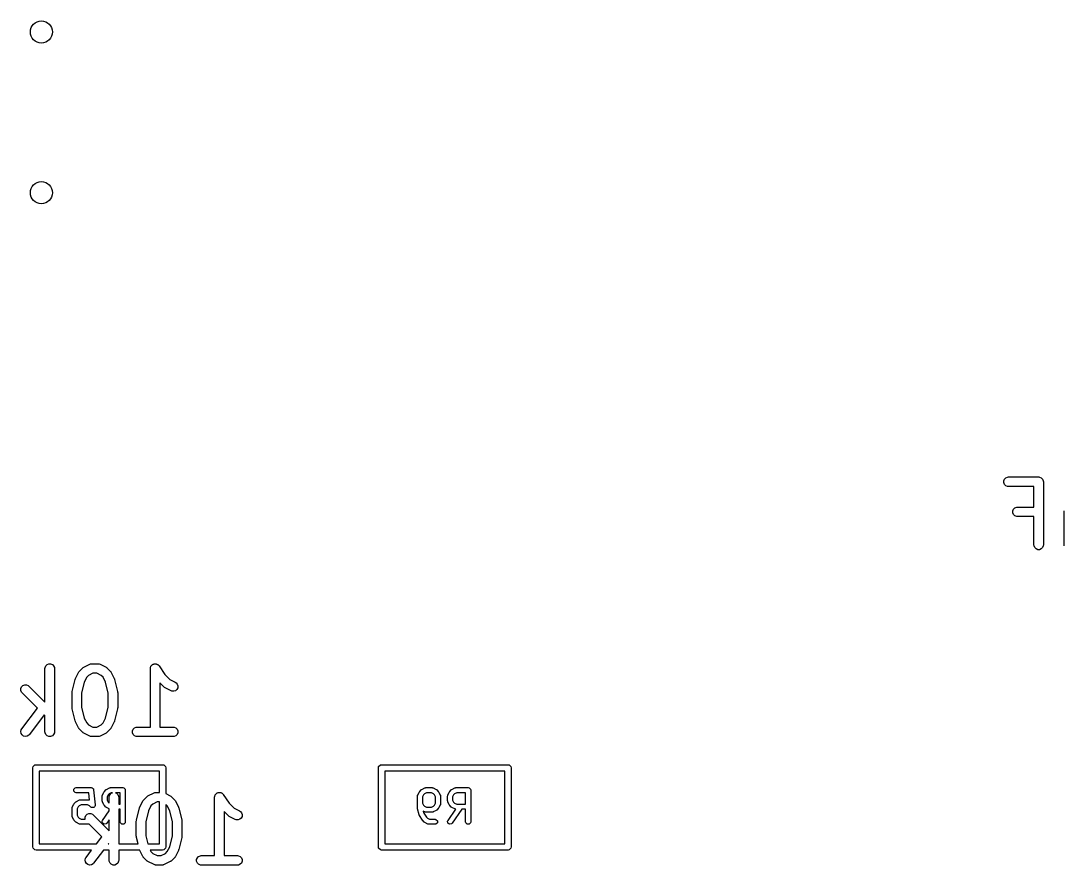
# Model space of a CAD drawing. Header units: inches. Extents: x -2.1 to 1.75, y 0.25 to 2.74.
# Drawn here: x -0.316 to 0.333, y 2.219 to 2.744 of the extents above; entities that cross this region are included whole.
import ezdxf

# ---------------------------------------------------------------- set-up
doc = ezdxf.new("R2010")
doc.units = ezdxf.units.IN
doc.header["$MEASUREMENT"] = 0
doc.layers.add('BLACK', color=250, linetype='CONTINUOUS')

msp = doc.modelspace()

# ---------------------------------------------------------------- linework, layer by layer
at = {"layer": 'BLACK', "linetype": 'CONTINUOUS'}
for p, q in [((0.2955, 2.45818), (0.29594, 2.45925)), ((0.2955, 2.45703), (0.2955, 2.45818)), ((0.29594, 2.45597), (0.2955, 2.45703)), ((0.29594, 2.45925), (0.29676, 2.46006)), ((0.29676, 2.45515), (0.29594, 2.45597)), ((0.29676, 2.46006), (0.29782, 2.4605)), ((0.29782, 2.45471), (0.29676, 2.45515)), ((0.29782, 2.4605), (0.2984, 2.46056)), ((0.2984, 2.45465), (0.29782, 2.45471)), ((0.2984, 2.46056), (0.31715, 2.46056)), ((0.31419, 2.45465), (0.2984, 2.45465)), ((0.31419, 2.44181), (0.31419, 2.45465)), ((0.31715, 2.46056), (0.31772, 2.4605)), ((0.31772, 2.4605), (0.31879, 2.46006)), ((0.31879, 2.46006), (0.3196, 2.45925)), ((0.3196, 2.45925), (0.32004, 2.45818)), ((0.32004, 2.45818), (0.3201, 2.45761)), ((0.3201, 2.45761), (0.3201, 2.41824)), ((0.30238, 2.44131), (0.30345, 2.44175)), ((0.30345, 2.44175), (0.30402, 2.44181)), ((0.30402, 2.44181), (0.31419, 2.44181)), ((0.30113, 2.43943), (0.30157, 2.4405)), ((0.30113, 2.43828), (0.30113, 2.43943)), ((0.30157, 2.43722), (0.30113, 2.43828)), ((0.30157, 2.4405), (0.30238, 2.44131)), ((0.30238, 2.4364), (0.30157, 2.43722)), ((0.30345, 2.43596), (0.30238, 2.4364)), ((0.30402, 2.43591), (0.30345, 2.43596)), ((0.31419, 2.43591), (0.30402, 2.43591)), ((0.31419, 2.41824), (0.31419, 2.43591)), ((0.33294, 2.43886), (0.333, 2.43943)), ((0.33294, 2.41824), (0.33294, 2.43886)), ((0.31425, 2.41766), (0.31419, 2.41824)), ((0.31469, 2.4166), (0.31425, 2.41766)), ((0.31551, 2.41578), (0.31469, 2.4166)), ((0.31657, 2.41534), (0.31551, 2.41578)), ((0.31879, 2.41578), (0.31772, 2.41534)), ((0.3196, 2.4166), (0.31879, 2.41578)), ((0.32004, 2.41766), (0.3196, 2.4166)), ((0.3201, 2.41824), (0.32004, 2.41766)), ((0.333, 2.41766), (0.33294, 2.41824)), ((0.31772, 2.41534), (0.31657, 2.41534)), ((-0.30007, 2.34388), (-0.29901, 2.34432)), ((-0.29901, 2.34432), (-0.29786, 2.34432)), ((-0.29786, 2.34432), (-0.29679, 2.34388)), ((-0.27351, 2.34407), (-0.27297, 2.34427)), ((-0.27297, 2.34427), (-0.27286, 2.34428)), ((-0.27286, 2.34428), (-0.27276, 2.34432)), ((-0.27276, 2.34432), (-0.27219, 2.34438)), ((-0.27219, 2.34438), (-0.26844, 2.34438)), ((-0.26844, 2.34438), (-0.26786, 2.34432)), ((-0.26786, 2.34432), (-0.26776, 2.34428)), ((-0.26776, 2.34428), (-0.26766, 2.34427)), ((-0.26766, 2.34427), (-0.26712, 2.34407)), ((-0.23366, 2.34421), (-0.23339, 2.34432)), ((-0.23339, 2.34432), (-0.2331, 2.34432)), ((-0.2331, 2.34432), (-0.23281, 2.34438)), ((-0.23281, 2.34438), (-0.23253, 2.34432)), ((-0.23253, 2.34432), (-0.23224, 2.34432)), ((-0.23224, 2.34432), (-0.23197, 2.34421)), ((-0.30139, 2.34142), (-0.30133, 2.342)), ((-0.30139, 2.32043), (-0.30139, 2.34142)), ((-0.30133, 2.342), (-0.30089, 2.34306)), ((-0.30089, 2.34306), (-0.30007, 2.34388)), ((-0.29679, 2.34388), (-0.29598, 2.34306)), ((-0.29598, 2.34306), (-0.29554, 2.342)), ((-0.29554, 2.342), (-0.29548, 2.34142)), ((-0.29548, 2.34142), (-0.29548, 2.30205)), ((-0.28233, 2.33525), (-0.28045, 2.339)), ((-0.28045, 2.339), (-0.2803, 2.33924)), ((-0.2803, 2.33924), (-0.28027, 2.33932)), ((-0.28027, 2.33932), (-0.2802, 2.3394)), ((-0.2802, 2.3394), (-0.28014, 2.33949)), ((-0.28014, 2.33949), (-0.28008, 2.33954)), ((-0.28008, 2.33954), (-0.2799, 2.33976)), ((-0.2799, 2.33976), (-0.27802, 2.34164)), ((-0.27802, 2.34164), (-0.2778, 2.34182)), ((-0.2778, 2.34182), (-0.27775, 2.34188)), ((-0.27775, 2.34188), (-0.27766, 2.34194)), ((-0.27766, 2.34194), (-0.27758, 2.342)), ((-0.27758, 2.342), (-0.27751, 2.34203)), ((-0.27751, 2.34203), (-0.27726, 2.34219)), ((-0.27726, 2.34219), (-0.27351, 2.34407)), ((-0.27149, 2.33847), (-0.27419, 2.33712)), ((-0.26913, 2.33847), (-0.27149, 2.33847)), ((-0.26644, 2.33712), (-0.26913, 2.33847)), ((-0.26712, 2.34407), (-0.26337, 2.34219)), ((-0.26337, 2.34219), (-0.26312, 2.34203)), ((-0.26312, 2.34203), (-0.26305, 2.342)), ((-0.26305, 2.342), (-0.26297, 2.34194)), ((-0.26297, 2.34194), (-0.26288, 2.34188)), ((-0.26288, 2.34188), (-0.26283, 2.34182)), ((-0.26283, 2.34182), (-0.2626, 2.34164)), ((-0.2626, 2.34164), (-0.26073, 2.33976)), ((-0.26073, 2.33976), (-0.26054, 2.33954)), ((-0.26054, 2.33954), (-0.26048, 2.33949)), ((-0.26048, 2.33949), (-0.26042, 2.3394)), ((-0.26042, 2.3394), (-0.26036, 2.33932)), ((-0.26036, 2.33932), (-0.26033, 2.33924)), ((-0.26033, 2.33924), (-0.26017, 2.339)), ((-0.26017, 2.339), (-0.2583, 2.33525)), ((-0.23577, 2.34143), (-0.23571, 2.342)), ((-0.23577, 2.34142), (-0.23577, 2.34143)), ((-0.23577, 2.34143), (-0.23577, 2.34143)), ((-0.23577, 2.34143), (-0.23577, 2.34143)), ((-0.23577, 2.30501), (-0.23577, 2.34142)), ((-0.23571, 2.342), (-0.2356, 2.34227)), ((-0.2356, 2.34227), (-0.23554, 2.34256)), ((-0.23554, 2.34256), (-0.23538, 2.3428)), ((-0.23538, 2.3428), (-0.23527, 2.34306)), ((-0.23527, 2.34306), (-0.23507, 2.34327)), ((-0.23507, 2.34327), (-0.2349, 2.34351)), ((-0.2349, 2.34351), (-0.23466, 2.34368)), ((-0.23466, 2.34368), (-0.23446, 2.34388)), ((-0.23446, 2.34388), (-0.23419, 2.34399)), ((-0.23419, 2.34399), (-0.23394, 2.34415)), ((-0.23394, 2.34415), (-0.23366, 2.34421)), ((-0.23197, 2.34421), (-0.23168, 2.34415)), ((-0.23168, 2.34415), (-0.23144, 2.34399)), ((-0.23144, 2.34399), (-0.23118, 2.34388)), ((-0.23118, 2.34388), (-0.23097, 2.34367)), ((-0.23097, 2.34367), (-0.23073, 2.34351)), ((-0.23073, 2.34351), (-0.23036, 2.34307)), ((-0.23036, 2.34307), (-0.23036, 2.34306)), ((-0.23036, 2.34306), (-0.23036, 2.34306)), ((-0.23036, 2.34306), (-0.23036, 2.34306)), ((-0.23036, 2.34306), (-0.22677, 2.33768)), ((-0.28443, 2.32714), (-0.28255, 2.33464)), ((-0.28255, 2.33464), (-0.28254, 2.33468)), ((-0.28254, 2.33468), (-0.28253, 2.33471)), ((-0.28253, 2.33471), (-0.28244, 2.33494)), ((-0.28244, 2.33494), (-0.28236, 2.33519)), ((-0.28236, 2.33519), (-0.28234, 2.3352)), ((-0.28234, 2.3352), (-0.28233, 2.33525)), ((-0.2769, 2.33289), (-0.27861, 2.32606)), ((-0.27538, 2.33593), (-0.2769, 2.33289)), ((-0.27419, 2.33712), (-0.27538, 2.33593)), ((-0.26524, 2.33593), (-0.26644, 2.33712)), ((-0.26372, 2.33289), (-0.26524, 2.33593)), ((-0.26202, 2.32606), (-0.26372, 2.33289)), ((-0.2583, 2.33525), (-0.25828, 2.3352)), ((-0.25828, 2.3352), (-0.25827, 2.33519)), ((-0.25827, 2.33519), (-0.25818, 2.33495)), ((-0.25818, 2.33495), (-0.25809, 2.33471)), ((-0.25809, 2.33471), (-0.25809, 2.33468)), ((-0.25809, 2.33468), (-0.25807, 2.33464)), ((-0.25807, 2.33464), (-0.2562, 2.32714)), ((-0.22741, 2.32996), (-0.22986, 2.33242)), ((-0.22986, 2.33242), (-0.22986, 2.30501)), ((-0.22677, 2.33768), (-0.22357, 2.33448)), ((-0.22357, 2.33448), (-0.22025, 2.33282)), ((-0.22025, 2.33282), (-0.21976, 2.33251)), ((-0.21976, 2.33251), (-0.219, 2.33164)), ((-0.219, 2.33164), (-0.21864, 2.33055)), ((-0.31633, 2.32888), (-0.31589, 2.32994)), ((-0.31633, 2.32773), (-0.31633, 2.32888)), ((-0.31589, 2.32666), (-0.31633, 2.32773)), ((-0.31589, 2.32994), (-0.31507, 2.33076)), ((-0.31552, 2.32621), (-0.31589, 2.32666)), ((-0.30608, 2.31678), (-0.31552, 2.32621)), ((-0.31507, 2.33076), (-0.31401, 2.3312)), ((-0.31401, 2.3312), (-0.31286, 2.3312)), ((-0.31286, 2.3312), (-0.31179, 2.33076)), ((-0.31179, 2.33076), (-0.31134, 2.33039)), ((-0.31134, 2.33039), (-0.30139, 2.32043)), ((-0.28451, 2.32657), (-0.28448, 2.32679)), ((-0.2845, 2.32653), (-0.28451, 2.32657)), ((-0.28451, 2.32643), (-0.2845, 2.32653)), ((-0.28451, 2.31705), (-0.28451, 2.32643)), ((-0.28448, 2.32679), (-0.28446, 2.327)), ((-0.28446, 2.327), (-0.28444, 2.32704)), ((-0.28444, 2.32704), (-0.28443, 2.32714)), ((-0.27861, 2.32606), (-0.27861, 2.31742)), ((-0.26202, 2.31742), (-0.26202, 2.32606)), ((-0.2562, 2.32714), (-0.25618, 2.32704)), ((-0.25618, 2.32704), (-0.25617, 2.327)), ((-0.25617, 2.327), (-0.25615, 2.32679)), ((-0.25615, 2.32679), (-0.25611, 2.32657)), ((-0.25611, 2.32657), (-0.25612, 2.32653)), ((-0.25612, 2.32653), (-0.25611, 2.32643)), ((-0.25611, 2.32643), (-0.25611, 2.31705)), ((-0.22718, 2.32978), (-0.22741, 2.32996)), ((-0.22713, 2.32972), (-0.22718, 2.32978)), ((-0.22704, 2.32966), (-0.22713, 2.32972)), ((-0.22696, 2.3296), (-0.22704, 2.32966)), ((-0.22689, 2.32957), (-0.22696, 2.3296)), ((-0.22664, 2.32941), (-0.22689, 2.32957)), ((-0.22289, 2.32753), (-0.22664, 2.32941)), ((-0.22235, 2.32733), (-0.22289, 2.32753)), ((-0.2212, 2.32725), (-0.22235, 2.32733)), ((-0.22011, 2.32761), (-0.2212, 2.32725)), ((-0.21924, 2.32837), (-0.22011, 2.32761)), ((-0.21872, 2.3294), (-0.21924, 2.32837)), ((-0.21864, 2.33055), (-0.21872, 2.3294)), ((-0.31579, 2.30383), (-0.30608, 2.31678)), ((-0.30186, 2.31256), (-0.31107, 2.30028)), ((-0.30139, 2.31208), (-0.30186, 2.31256)), ((-0.30139, 2.30205), (-0.30139, 2.31208)), ((-0.2845, 2.31695), (-0.28451, 2.31705)), ((-0.28451, 2.31691), (-0.2845, 2.31695)), ((-0.28448, 2.31669), (-0.28451, 2.31691)), ((-0.28446, 2.31648), (-0.28448, 2.31669)), ((-0.28444, 2.31644), (-0.28446, 2.31648)), ((-0.28443, 2.31634), (-0.28444, 2.31644)), ((-0.28255, 2.30884), (-0.28443, 2.31634)), ((-0.27861, 2.31742), (-0.2769, 2.31058)), ((-0.26372, 2.31058), (-0.26202, 2.31742)), ((-0.2562, 2.31634), (-0.25807, 2.30884)), ((-0.25618, 2.31644), (-0.2562, 2.31634)), ((-0.25617, 2.31648), (-0.25618, 2.31644)), ((-0.25615, 2.31669), (-0.25617, 2.31648)), ((-0.25611, 2.31691), (-0.25615, 2.31669)), ((-0.25611, 2.31705), (-0.25612, 2.31695)), ((-0.25612, 2.31695), (-0.25611, 2.31691)), ((-0.28254, 2.30879), (-0.28255, 2.30884)), ((-0.28253, 2.30877), (-0.28254, 2.30879)), ((-0.28244, 2.30853), (-0.28253, 2.30877)), ((-0.28236, 2.30829), (-0.28244, 2.30853)), ((-0.28234, 2.30828), (-0.28236, 2.30829)), ((-0.28233, 2.30823), (-0.28234, 2.30828)), ((-0.28045, 2.30448), (-0.28233, 2.30823)), ((-0.2769, 2.31058), (-0.27538, 2.30755)), ((-0.27538, 2.30755), (-0.27419, 2.30636)), ((-0.27419, 2.30636), (-0.27149, 2.30501)), ((-0.26913, 2.30501), (-0.26644, 2.30636)), ((-0.26644, 2.30636), (-0.26524, 2.30755)), ((-0.26524, 2.30755), (-0.26372, 2.31058)), ((-0.2583, 2.30823), (-0.26017, 2.30448)), ((-0.25828, 2.30828), (-0.2583, 2.30823)), ((-0.25827, 2.30829), (-0.25828, 2.30828)), ((-0.25818, 2.30853), (-0.25827, 2.30829)), ((-0.25809, 2.30877), (-0.25818, 2.30853)), ((-0.25807, 2.30884), (-0.25809, 2.30879)), ((-0.25809, 2.30879), (-0.25809, 2.30877)), ((-0.31638, 2.30222), (-0.31609, 2.30333)), ((-0.31622, 2.30107), (-0.31638, 2.30222)), ((-0.31563, 2.30008), (-0.31622, 2.30107)), ((-0.31609, 2.30333), (-0.31579, 2.30383)), ((-0.31471, 2.29939), (-0.31563, 2.30008)), ((-0.31359, 2.29911), (-0.31471, 2.29939)), ((-0.31245, 2.29927), (-0.31359, 2.29911)), ((-0.31146, 2.29986), (-0.31245, 2.29927)), ((-0.31107, 2.30028), (-0.31146, 2.29986)), ((-0.30133, 2.30148), (-0.30139, 2.30205)), ((-0.30089, 2.30041), (-0.30133, 2.30148)), ((-0.30007, 2.2996), (-0.30089, 2.30041)), ((-0.29901, 2.29916), (-0.30007, 2.2996)), ((-0.29786, 2.29916), (-0.29901, 2.29916)), ((-0.29679, 2.2996), (-0.29786, 2.29916)), ((-0.29598, 2.30041), (-0.29679, 2.2996)), ((-0.29554, 2.30148), (-0.29598, 2.30041)), ((-0.29548, 2.30205), (-0.29554, 2.30148)), ((-0.2803, 2.30424), (-0.28045, 2.30448)), ((-0.28027, 2.30416), (-0.2803, 2.30424)), ((-0.2802, 2.30408), (-0.28027, 2.30416)), ((-0.28014, 2.30399), (-0.2802, 2.30408)), ((-0.28008, 2.30394), (-0.28014, 2.30399)), ((-0.2799, 2.30372), (-0.28008, 2.30394)), ((-0.27802, 2.30184), (-0.2799, 2.30372)), ((-0.2778, 2.30166), (-0.27802, 2.30184)), ((-0.27775, 2.3016), (-0.2778, 2.30166)), ((-0.27766, 2.30154), (-0.27775, 2.3016)), ((-0.27758, 2.30147), (-0.27766, 2.30154)), ((-0.27751, 2.30144), (-0.27758, 2.30147)), ((-0.27726, 2.30129), (-0.27751, 2.30144)), ((-0.27351, 2.29941), (-0.27726, 2.30129)), ((-0.27297, 2.29921), (-0.27351, 2.29941)), ((-0.27286, 2.2992), (-0.27297, 2.29921)), ((-0.27276, 2.29916), (-0.27286, 2.2992)), ((-0.27219, 2.2991), (-0.27276, 2.29916)), ((-0.26844, 2.2991), (-0.27219, 2.2991)), ((-0.27149, 2.30501), (-0.26913, 2.30501)), ((-0.26786, 2.29916), (-0.26844, 2.2991)), ((-0.26776, 2.2992), (-0.26786, 2.29916)), ((-0.26766, 2.29921), (-0.26776, 2.2992)), ((-0.26712, 2.29941), (-0.26766, 2.29921)), ((-0.26337, 2.30129), (-0.26712, 2.29941)), ((-0.26312, 2.30144), (-0.26337, 2.30129)), ((-0.26305, 2.30147), (-0.26312, 2.30144)), ((-0.26297, 2.30154), (-0.26305, 2.30147)), ((-0.26288, 2.3016), (-0.26297, 2.30154)), ((-0.26283, 2.30166), (-0.26288, 2.3016)), ((-0.2626, 2.30184), (-0.26283, 2.30166)), ((-0.26073, 2.30372), (-0.2626, 2.30184)), ((-0.26054, 2.30394), (-0.26073, 2.30372)), ((-0.26048, 2.30399), (-0.26054, 2.30394)), ((-0.26042, 2.30408), (-0.26048, 2.30399)), ((-0.26036, 2.30416), (-0.26042, 2.30408)), ((-0.26033, 2.30424), (-0.26036, 2.30416)), ((-0.26017, 2.30448), (-0.26033, 2.30424)), ((-0.24696, 2.30263), (-0.24652, 2.30369)), ((-0.24696, 2.30148), (-0.24696, 2.30263)), ((-0.24652, 2.30041), (-0.24696, 2.30148)), ((-0.24652, 2.30369), (-0.24571, 2.30451)), ((-0.24571, 2.2996), (-0.24652, 2.30041)), ((-0.24571, 2.30451), (-0.24464, 2.30495)), ((-0.24464, 2.29916), (-0.24571, 2.2996)), ((-0.24464, 2.30495), (-0.24407, 2.30501)), ((-0.24407, 2.2991), (-0.24464, 2.29916)), ((-0.24407, 2.30501), (-0.23577, 2.30501)), ((-0.22157, 2.2991), (-0.24407, 2.2991)), ((-0.22986, 2.30501), (-0.22157, 2.30501)), ((-0.22157, 2.30501), (-0.22099, 2.30495)), ((-0.22099, 2.29916), (-0.22157, 2.2991)), ((-0.22099, 2.30495), (-0.21993, 2.30451)), ((-0.21993, 2.2996), (-0.22099, 2.29916)), ((-0.21993, 2.30451), (-0.21911, 2.30369)), ((-0.21911, 2.30041), (-0.21993, 2.2996)), ((-0.21911, 2.30369), (-0.21867, 2.30263)), ((-0.21867, 2.30148), (-0.21911, 2.30041)), ((-0.21867, 2.30263), (-0.21867, 2.30148)), ((-0.30884, 2.27961), (-0.30869, 2.28036)), ((-0.30884, 2.23039), (-0.30884, 2.27961)), ((-0.30869, 2.28036), (-0.30762, 2.28142)), ((-0.30762, 2.28142), (-0.30687, 2.28157)), ((-0.30687, 2.28157), (-0.22813, 2.28157)), ((-0.22813, 2.28157), (-0.22738, 2.28142)), ((-0.22738, 2.28142), (-0.22631, 2.28036)), ((-0.22631, 2.28036), (-0.22616, 2.27961)), ((-0.22616, 2.27961), (-0.22616, 2.26359)), ((-0.09384, 2.27961), (-0.09369, 2.28036)), ((-0.09384, 2.23039), (-0.09384, 2.27961)), ((-0.09369, 2.28036), (-0.09262, 2.28142)), ((-0.09262, 2.28142), (-0.09187, 2.28157)), ((-0.09187, 2.28157), (-0.01313, 2.28157)), ((-0.01313, 2.28157), (-0.01238, 2.28142)), ((-0.01238, 2.28142), (-0.01131, 2.28036)), ((-0.01131, 2.28036), (-0.01116, 2.27961)), ((-0.01116, 2.27961), (-0.01116, 2.23039)), ((-0.3049, 2.27764), (-0.3049, 2.23236)), ((-0.2301, 2.27764), (-0.3049, 2.27764)), ((-0.2301, 2.26438), (-0.2301, 2.27764)), ((-0.0899, 2.27764), (-0.0899, 2.23236)), ((-0.0151, 2.27764), (-0.0899, 2.27764)), ((-0.0151, 2.23236), (-0.0151, 2.27764)), ((-0.28348, 2.26634), (-0.28263, 2.2672)), ((-0.28348, 2.26514), (-0.28348, 2.26634)), ((-0.28263, 2.2672), (-0.28203, 2.26732)), ((-0.28203, 2.26732), (-0.27266, 2.26732)), ((-0.27266, 2.26732), (-0.27228, 2.26724)), ((-0.27228, 2.26724), (-0.2722, 2.26725)), ((-0.2722, 2.26725), (-0.27216, 2.26722)), ((-0.27216, 2.26722), (-0.27205, 2.2672)), ((-0.27205, 2.2672), (-0.27168, 2.26682)), ((-0.27168, 2.26682), (-0.27127, 2.26649)), ((-0.27127, 2.26649), (-0.27124, 2.26638)), ((-0.27124, 2.26638), (-0.2712, 2.26634)), ((-0.2712, 2.26634), (-0.2712, 2.26627)), ((-0.26305, 2.26621), (-0.26117, 2.26715)), ((-0.26117, 2.26715), (-0.2611, 2.26717)), ((-0.2611, 2.26717), (-0.26107, 2.2672)), ((-0.26107, 2.2672), (-0.26082, 2.26725)), ((-0.26082, 2.26725), (-0.26058, 2.26731)), ((-0.26058, 2.26731), (-0.26055, 2.2673)), ((-0.26055, 2.2673), (-0.26047, 2.26732)), ((-0.26047, 2.26732), (-0.25297, 2.26732)), ((-0.25297, 2.26732), (-0.25237, 2.2672)), ((-0.25237, 2.2672), (-0.25152, 2.26634)), ((-0.25152, 2.26634), (-0.2514, 2.26574)), ((-0.0668, 2.26621), (-0.06492, 2.26715)), ((-0.06492, 2.26715), (-0.06485, 2.26717)), ((-0.06485, 2.26717), (-0.06482, 2.2672)), ((-0.06482, 2.2672), (-0.06457, 2.26725)), ((-0.06457, 2.26725), (-0.06433, 2.26731)), ((-0.06433, 2.26731), (-0.06429, 2.2673)), ((-0.06429, 2.2673), (-0.06422, 2.26732)), ((-0.06422, 2.26732), (-0.06047, 2.26732)), ((-0.06047, 2.26732), (-0.06039, 2.2673)), ((-0.06039, 2.2673), (-0.06036, 2.26731)), ((-0.06036, 2.26731), (-0.06011, 2.26725)), ((-0.06011, 2.26725), (-0.05987, 2.2672)), ((-0.05987, 2.2672), (-0.05984, 2.26717)), ((-0.05984, 2.26717), (-0.05976, 2.26715)), ((-0.05976, 2.26715), (-0.05789, 2.26621)), ((-0.04805, 2.26621), (-0.04617, 2.26715)), ((-0.04617, 2.26715), (-0.0461, 2.26717)), ((-0.0461, 2.26717), (-0.04607, 2.2672)), ((-0.04607, 2.2672), (-0.04582, 2.26725)), ((-0.04582, 2.26725), (-0.04558, 2.26731)), ((-0.04558, 2.26731), (-0.04555, 2.2673)), ((-0.04555, 2.2673), (-0.04547, 2.26732)), ((-0.04547, 2.26732), (-0.03797, 2.26732)), ((-0.03797, 2.26732), (-0.03737, 2.2672)), ((-0.03737, 2.2672), (-0.03652, 2.26634)), ((-0.03652, 2.26634), (-0.0364, 2.26574)), ((-0.28263, 2.26429), (-0.28348, 2.26514)), ((-0.28203, 2.26417), (-0.28263, 2.26429)), ((-0.27408, 2.26417), (-0.28203, 2.26417)), ((-0.27957, 2.25975), (-0.27933, 2.25981)), ((-0.27933, 2.25981), (-0.27929, 2.2598)), ((-0.27929, 2.2598), (-0.27922, 2.25982)), ((-0.27922, 2.25982), (-0.27453, 2.25982)), ((-0.27453, 2.25982), (-0.27445, 2.2598)), ((-0.27445, 2.2598), (-0.27442, 2.25981)), ((-0.27442, 2.25981), (-0.27418, 2.25975)), ((-0.27362, 2.25955), (-0.27408, 2.26417)), ((-0.2712, 2.26627), (-0.27109, 2.2659)), ((-0.27109, 2.2659), (-0.27015, 2.25653)), ((-0.26579, 2.2621), (-0.26572, 2.26235)), ((-0.26578, 2.26207), (-0.26579, 2.2621)), ((-0.26579, 2.26199), (-0.26578, 2.26207)), ((-0.26579, 2.25918), (-0.26579, 2.26199)), ((-0.26572, 2.26235), (-0.26567, 2.2626)), ((-0.26567, 2.2626), (-0.26565, 2.26262)), ((-0.26565, 2.26262), (-0.26563, 2.2627)), ((-0.26563, 2.2627), (-0.26469, 2.26457)), ((-0.26469, 2.26457), (-0.26454, 2.26477)), ((-0.26454, 2.26477), (-0.2644, 2.26498)), ((-0.2644, 2.26498), (-0.26346, 2.26592)), ((-0.26346, 2.26592), (-0.26325, 2.26606)), ((-0.26325, 2.26606), (-0.26305, 2.26621)), ((-0.26199, 2.26293), (-0.26264, 2.26162)), ((-0.26264, 2.26162), (-0.26264, 2.25955)), ((-0.26141, 2.26351), (-0.26199, 2.26293)), ((-0.2601, 2.26417), (-0.26141, 2.26351)), ((-0.26139, 2.26142), (-0.26133, 2.262)), ((-0.26139, 2.25765), (-0.26139, 2.26142)), ((-0.26133, 2.262), (-0.26089, 2.26306)), ((-0.26089, 2.26306), (-0.26007, 2.26388)), ((-0.25938, 2.26417), (-0.2601, 2.26417)), ((-0.26007, 2.26388), (-0.25938, 2.26417)), ((-0.25455, 2.26417), (-0.25749, 2.26417)), ((-0.25749, 2.26417), (-0.25679, 2.26388)), ((-0.25679, 2.26388), (-0.25598, 2.26306)), ((-0.25598, 2.26306), (-0.25554, 2.262)), ((-0.25554, 2.262), (-0.25548, 2.26142)), ((-0.25548, 2.26142), (-0.25548, 2.25701)), ((-0.25455, 2.25701), (-0.25455, 2.26417)), ((-0.2514, 2.26574), (-0.2514, 2.24606)), ((-0.2399, 2.25976), (-0.23802, 2.26164)), ((-0.23802, 2.26164), (-0.2378, 2.26182)), ((-0.2378, 2.26182), (-0.23775, 2.26188)), ((-0.23775, 2.26188), (-0.23766, 2.26194)), ((-0.23766, 2.26194), (-0.23758, 2.262)), ((-0.23758, 2.262), (-0.2375, 2.26203)), ((-0.2375, 2.26203), (-0.23726, 2.26219)), ((-0.23726, 2.26219), (-0.23351, 2.26407)), ((-0.23351, 2.26407), (-0.23297, 2.26427)), ((-0.23297, 2.26427), (-0.23286, 2.26428)), ((-0.23286, 2.26428), (-0.23276, 2.26432)), ((-0.23276, 2.26432), (-0.23219, 2.26438)), ((-0.23219, 2.26438), (-0.2301, 2.26438)), ((-0.22616, 2.26359), (-0.22337, 2.26219)), ((-0.22337, 2.26219), (-0.22312, 2.26203)), ((-0.22312, 2.26203), (-0.22305, 2.262)), ((-0.22305, 2.262), (-0.22297, 2.26194)), ((-0.22297, 2.26194), (-0.22288, 2.26188)), ((-0.22288, 2.26188), (-0.22283, 2.26182)), ((-0.22283, 2.26182), (-0.2226, 2.26164)), ((-0.2226, 2.26164), (-0.22073, 2.25976)), ((-0.19577, 2.26143), (-0.19571, 2.262)), ((-0.19577, 2.26142), (-0.19577, 2.26143)), ((-0.19577, 2.26143), (-0.19577, 2.26143)), ((-0.19577, 2.26143), (-0.19577, 2.26143)), ((-0.19577, 2.22501), (-0.19577, 2.26142)), ((-0.19571, 2.262), (-0.1956, 2.26227)), ((-0.1956, 2.26227), (-0.19554, 2.26256)), ((-0.19554, 2.26256), (-0.19538, 2.2628)), ((-0.19538, 2.2628), (-0.19527, 2.26306)), ((-0.19527, 2.26306), (-0.19507, 2.26327)), ((-0.19507, 2.26327), (-0.1949, 2.26351)), ((-0.1949, 2.26351), (-0.19466, 2.26368)), ((-0.19466, 2.26368), (-0.19446, 2.26388)), ((-0.19446, 2.26388), (-0.19419, 2.26399)), ((-0.19419, 2.26399), (-0.19394, 2.26415)), ((-0.19394, 2.26415), (-0.19366, 2.26421)), ((-0.19366, 2.26421), (-0.19339, 2.26432)), ((-0.19339, 2.26432), (-0.1931, 2.26432)), ((-0.1931, 2.26432), (-0.19281, 2.26438)), ((-0.19281, 2.26438), (-0.19253, 2.26432)), ((-0.19253, 2.26432), (-0.19224, 2.26432)), ((-0.19224, 2.26432), (-0.19197, 2.26421)), ((-0.19197, 2.26421), (-0.19168, 2.26415)), ((-0.19168, 2.26415), (-0.19144, 2.26399)), ((-0.19144, 2.26399), (-0.19118, 2.26388)), ((-0.19118, 2.26388), (-0.19097, 2.26367)), ((-0.19097, 2.26367), (-0.19073, 2.26351)), ((-0.19073, 2.26351), (-0.19036, 2.26307)), ((-0.19036, 2.26307), (-0.19036, 2.26306)), ((-0.19036, 2.26306), (-0.19036, 2.26306)), ((-0.19036, 2.26306), (-0.19036, 2.26306)), ((-0.19036, 2.26306), (-0.18677, 2.25768)), ((-0.06954, 2.2621), (-0.06947, 2.26235)), ((-0.06953, 2.26207), (-0.06954, 2.2621)), ((-0.06954, 2.26199), (-0.06953, 2.26207)), ((-0.06954, 2.25449), (-0.06954, 2.26199)), ((-0.06947, 2.26235), (-0.06942, 2.2626)), ((-0.06942, 2.2626), (-0.0694, 2.26262)), ((-0.0694, 2.26262), (-0.06938, 2.2627)), ((-0.06938, 2.2627), (-0.06844, 2.26457)), ((-0.06844, 2.26457), (-0.06828, 2.26477)), ((-0.06828, 2.26477), (-0.06814, 2.26498)), ((-0.06814, 2.26498), (-0.06721, 2.26592)), ((-0.06721, 2.26592), (-0.067, 2.26606)), ((-0.067, 2.26606), (-0.0668, 2.26621)), ((-0.06574, 2.26293), (-0.06639, 2.26162)), ((-0.06639, 2.26162), (-0.06639, 2.25768)), ((-0.06516, 2.26351), (-0.06574, 2.26293)), ((-0.06385, 2.26417), (-0.06516, 2.26351)), ((-0.06084, 2.26417), (-0.06385, 2.26417)), ((-0.05953, 2.26351), (-0.06084, 2.26417)), ((-0.05895, 2.26293), (-0.05953, 2.26351)), ((-0.05829, 2.26162), (-0.05895, 2.26293)), ((-0.05829, 2.25768), (-0.05829, 2.26162)), ((-0.05789, 2.26621), (-0.05769, 2.26606)), ((-0.05769, 2.26606), (-0.05748, 2.26592)), ((-0.05748, 2.26592), (-0.05654, 2.26498)), ((-0.05654, 2.26498), (-0.0564, 2.26477)), ((-0.0564, 2.26477), (-0.05625, 2.26457)), ((-0.05625, 2.26457), (-0.05531, 2.2627)), ((-0.05531, 2.2627), (-0.05529, 2.26262)), ((-0.05529, 2.26262), (-0.05526, 2.2626)), ((-0.05526, 2.2626), (-0.05521, 2.26235)), ((-0.05521, 2.26235), (-0.05515, 2.2621)), ((-0.05515, 2.2621), (-0.05516, 2.26207)), ((-0.05516, 2.26207), (-0.05514, 2.26199)), ((-0.05514, 2.26199), (-0.05514, 2.25731)), ((-0.05079, 2.2621), (-0.05072, 2.26235)), ((-0.05078, 2.26207), (-0.05079, 2.2621)), ((-0.05079, 2.26199), (-0.05078, 2.26207)), ((-0.05079, 2.25918), (-0.05079, 2.26199)), ((-0.05072, 2.26235), (-0.05067, 2.2626)), ((-0.05067, 2.2626), (-0.05065, 2.26262)), ((-0.05065, 2.26262), (-0.05063, 2.2627)), ((-0.05063, 2.2627), (-0.04969, 2.26457)), ((-0.04969, 2.26457), (-0.04954, 2.26477)), ((-0.04954, 2.26477), (-0.0494, 2.26498)), ((-0.0494, 2.26498), (-0.04846, 2.26592)), ((-0.04846, 2.26592), (-0.04825, 2.26606)), ((-0.04825, 2.26606), (-0.04805, 2.26621)), ((-0.04699, 2.26293), (-0.04764, 2.26162)), ((-0.04764, 2.26162), (-0.04764, 2.25955)), ((-0.04641, 2.26351), (-0.04699, 2.26293)), ((-0.0451, 2.26417), (-0.04641, 2.26351)), ((-0.03955, 2.26417), (-0.0451, 2.26417)), ((-0.03955, 2.25701), (-0.03955, 2.26417)), ((-0.0364, 2.26574), (-0.0364, 2.24606)), ((-0.28454, 2.25461), (-0.28447, 2.25485)), ((-0.28453, 2.25457), (-0.28454, 2.25461)), ((-0.28454, 2.25449), (-0.28453, 2.25457)), ((-0.28454, 2.24981), (-0.28454, 2.25449)), ((-0.28447, 2.25485), (-0.28442, 2.2551)), ((-0.28442, 2.2551), (-0.2844, 2.25512)), ((-0.2844, 2.25512), (-0.28438, 2.2552)), ((-0.28438, 2.2552), (-0.28344, 2.25707)), ((-0.28344, 2.25707), (-0.28328, 2.25727)), ((-0.28328, 2.25727), (-0.28314, 2.25748)), ((-0.28314, 2.25748), (-0.28221, 2.25842)), ((-0.28221, 2.25842), (-0.282, 2.25856)), ((-0.282, 2.25856), (-0.2818, 2.25871)), ((-0.2818, 2.25871), (-0.27992, 2.25965)), ((-0.28074, 2.25544), (-0.28139, 2.25412)), ((-0.28139, 2.25412), (-0.28139, 2.25018)), ((-0.28016, 2.25601), (-0.28074, 2.25544)), ((-0.27885, 2.25667), (-0.28016, 2.25601)), ((-0.27992, 2.25965), (-0.27985, 2.25967)), ((-0.27985, 2.25967), (-0.27982, 2.2597)), ((-0.27982, 2.2597), (-0.27957, 2.25975)), ((-0.2749, 2.25667), (-0.27885, 2.25667)), ((-0.27359, 2.25601), (-0.2749, 2.25667)), ((-0.27418, 2.25975), (-0.27393, 2.2597)), ((-0.27393, 2.2597), (-0.2739, 2.25967)), ((-0.2739, 2.25967), (-0.27383, 2.25965)), ((-0.27383, 2.25965), (-0.27362, 2.25955)), ((-0.27283, 2.25525), (-0.27359, 2.25601)), ((-0.27232, 2.25491), (-0.27283, 2.25525)), ((-0.27224, 2.25491), (-0.27232, 2.25491)), ((-0.27217, 2.25486), (-0.27224, 2.25491)), ((-0.27165, 2.25491), (-0.27217, 2.25486)), ((-0.27112, 2.25491), (-0.27165, 2.25491)), ((-0.27106, 2.25497), (-0.27112, 2.25491)), ((-0.27097, 2.25498), (-0.27106, 2.25497)), ((-0.27064, 2.25539), (-0.27097, 2.25498)), ((-0.27026, 2.25577), (-0.27064, 2.25539)), ((-0.27021, 2.25591), (-0.27026, 2.25585)), ((-0.27026, 2.25585), (-0.27026, 2.25577)), ((-0.27015, 2.25653), (-0.27021, 2.25591)), ((-0.26578, 2.2591), (-0.26579, 2.25918)), ((-0.26579, 2.25907), (-0.26578, 2.2591)), ((-0.26572, 2.25883), (-0.26579, 2.25907)), ((-0.26567, 2.25858), (-0.26572, 2.25883)), ((-0.26565, 2.25855), (-0.26567, 2.25858)), ((-0.26563, 2.25848), (-0.26565, 2.25855)), ((-0.26469, 2.2566), (-0.26563, 2.25848)), ((-0.26454, 2.2564), (-0.26469, 2.2566)), ((-0.2644, 2.25619), (-0.26454, 2.2564)), ((-0.26346, 2.25525), (-0.2644, 2.25619)), ((-0.26325, 2.25511), (-0.26346, 2.25525)), ((-0.26305, 2.25496), (-0.26325, 2.25511)), ((-0.26139, 2.25413), (-0.26305, 2.25496)), ((-0.26264, 2.25955), (-0.26199, 2.25824)), ((-0.26199, 2.25824), (-0.26141, 2.25766)), ((-0.26141, 2.25766), (-0.26139, 2.25765)), ((-0.26139, 2.25285), (-0.26139, 2.25413)), ((-0.25548, 2.25701), (-0.25455, 2.25701)), ((-0.25455, 2.25386), (-0.25548, 2.25386)), ((-0.25548, 2.25386), (-0.25548, 2.23236)), ((-0.25455, 2.24606), (-0.25455, 2.25386)), ((-0.24443, 2.24714), (-0.24255, 2.25464)), ((-0.24255, 2.25464), (-0.24254, 2.25468)), ((-0.24254, 2.25468), (-0.24253, 2.25471)), ((-0.24253, 2.25471), (-0.24244, 2.25494)), ((-0.24244, 2.25494), (-0.24236, 2.25519)), ((-0.24236, 2.25519), (-0.24234, 2.2552)), ((-0.24234, 2.2552), (-0.24233, 2.25525)), ((-0.24233, 2.25525), (-0.24045, 2.259)), ((-0.24045, 2.259), (-0.2403, 2.25924)), ((-0.2403, 2.25924), (-0.24027, 2.25932)), ((-0.24027, 2.25932), (-0.2402, 2.2594)), ((-0.2402, 2.2594), (-0.24014, 2.25949)), ((-0.24014, 2.25949), (-0.24008, 2.25954)), ((-0.24008, 2.25954), (-0.2399, 2.25976)), ((-0.23538, 2.25593), (-0.2369, 2.25289)), ((-0.23419, 2.25712), (-0.23538, 2.25593)), ((-0.23149, 2.25847), (-0.23419, 2.25712)), ((-0.2301, 2.25847), (-0.23149, 2.25847)), ((-0.2301, 2.23236), (-0.2301, 2.25847)), ((-0.22524, 2.25593), (-0.22616, 2.25685)), ((-0.22616, 2.25685), (-0.22616, 2.23039)), ((-0.22372, 2.25289), (-0.22524, 2.25593)), ((-0.22073, 2.25976), (-0.22054, 2.25954)), ((-0.22054, 2.25954), (-0.22048, 2.25949)), ((-0.22048, 2.25949), (-0.22042, 2.2594)), ((-0.22042, 2.2594), (-0.22036, 2.25932)), ((-0.22036, 2.25932), (-0.22033, 2.25924)), ((-0.22033, 2.25924), (-0.22017, 2.259)), ((-0.22017, 2.259), (-0.2183, 2.25525)), ((-0.2183, 2.25525), (-0.21828, 2.2552)), ((-0.21828, 2.2552), (-0.21827, 2.25519)), ((-0.21827, 2.25519), (-0.21818, 2.25495)), ((-0.21818, 2.25495), (-0.21809, 2.25471)), ((-0.21809, 2.25471), (-0.21809, 2.25468)), ((-0.21809, 2.25468), (-0.21807, 2.25464)), ((-0.21807, 2.25464), (-0.2162, 2.24714)), ((-0.18677, 2.25768), (-0.18357, 2.25448)), ((-0.18357, 2.25448), (-0.18025, 2.25282)), ((-0.0695, 2.2543), (-0.06954, 2.25449)), ((-0.06949, 2.25411), (-0.0695, 2.2543)), ((-0.06856, 2.25036), (-0.06949, 2.25411)), ((-0.06639, 2.25768), (-0.06574, 2.25636)), ((-0.06574, 2.25636), (-0.06516, 2.25579)), ((-0.06516, 2.25579), (-0.06385, 2.25513)), ((-0.06385, 2.25513), (-0.06084, 2.25513)), ((-0.06084, 2.25513), (-0.05953, 2.25579)), ((-0.05953, 2.25579), (-0.05895, 2.25636)), ((-0.05895, 2.25636), (-0.05829, 2.25768)), ((-0.05748, 2.25338), (-0.05769, 2.25324)), ((-0.05654, 2.25432), (-0.05748, 2.25338)), ((-0.0564, 2.25453), (-0.05654, 2.25432)), ((-0.05625, 2.25473), (-0.0564, 2.25453)), ((-0.05531, 2.2566), (-0.05625, 2.25473)), ((-0.05529, 2.25668), (-0.05531, 2.2566)), ((-0.05526, 2.2567), (-0.05529, 2.25668)), ((-0.05521, 2.25695), (-0.05526, 2.2567)), ((-0.05515, 2.25719), (-0.05521, 2.25695)), ((-0.05514, 2.25731), (-0.05516, 2.25723)), ((-0.05516, 2.25723), (-0.05515, 2.25719)), ((-0.05078, 2.2591), (-0.05079, 2.25918)), ((-0.05079, 2.25907), (-0.05078, 2.2591)), ((-0.05072, 2.25883), (-0.05079, 2.25907)), ((-0.05067, 2.25858), (-0.05072, 2.25883)), ((-0.05065, 2.25855), (-0.05067, 2.25858)), ((-0.05063, 2.25848), (-0.05065, 2.25855)), ((-0.04969, 2.2566), (-0.05063, 2.25848)), ((-0.05051, 2.24696), (-0.04566, 2.25388)), ((-0.04954, 2.2564), (-0.04969, 2.2566)), ((-0.0494, 2.25619), (-0.04954, 2.2564)), ((-0.04846, 2.25525), (-0.0494, 2.25619)), ((-0.04825, 2.25511), (-0.04846, 2.25525)), ((-0.04805, 2.25496), (-0.04825, 2.25511)), ((-0.04617, 2.25402), (-0.04805, 2.25496)), ((-0.04184, 2.25386), (-0.04793, 2.24515)), ((-0.04764, 2.25955), (-0.04699, 2.25824)), ((-0.04699, 2.25824), (-0.04641, 2.25766)), ((-0.04641, 2.25766), (-0.0451, 2.25701)), ((-0.0461, 2.254), (-0.04617, 2.25402)), ((-0.04607, 2.25398), (-0.0461, 2.254)), ((-0.04582, 2.25393), (-0.04607, 2.25398)), ((-0.04566, 2.25388), (-0.04582, 2.25393)), ((-0.0451, 2.25701), (-0.03955, 2.25701)), ((-0.03955, 2.25386), (-0.04184, 2.25386)), ((-0.03955, 2.24606), (-0.03955, 2.25386)), ((-0.28453, 2.24973), (-0.28454, 2.24981)), ((-0.28454, 2.2497), (-0.28453, 2.24973)), ((-0.28447, 2.24945), (-0.28454, 2.2497)), ((-0.28442, 2.2492), (-0.28447, 2.24945)), ((-0.2844, 2.24918), (-0.28442, 2.2492)), ((-0.28438, 2.2491), (-0.2844, 2.24918)), ((-0.28344, 2.24723), (-0.28438, 2.2491)), ((-0.28328, 2.24703), (-0.28344, 2.24723)), ((-0.28314, 2.24682), (-0.28328, 2.24703)), ((-0.28139, 2.25018), (-0.28074, 2.24886)), ((-0.28074, 2.24886), (-0.28016, 2.24829)), ((-0.28016, 2.24829), (-0.27885, 2.24763)), ((-0.27885, 2.24763), (-0.27629, 2.24763)), ((-0.27633, 2.24888), (-0.27589, 2.24994)), ((-0.27633, 2.24773), (-0.27633, 2.24888)), ((-0.27629, 2.24763), (-0.27633, 2.24773)), ((-0.27589, 2.24994), (-0.27507, 2.25076)), ((-0.27507, 2.25076), (-0.27401, 2.2512)), ((-0.27401, 2.2512), (-0.27286, 2.2512)), ((-0.27286, 2.2512), (-0.27179, 2.25076)), ((-0.27179, 2.25076), (-0.27134, 2.25039)), ((-0.27134, 2.25039), (-0.26139, 2.24043)), ((-0.26576, 2.2464), (-0.26551, 2.24696)), ((-0.26551, 2.24696), (-0.26139, 2.25285)), ((-0.26139, 2.24736), (-0.26293, 2.24515)), ((-0.26139, 2.24043), (-0.26139, 2.24736)), ((-0.24448, 2.24679), (-0.24446, 2.247)), ((-0.24446, 2.247), (-0.24444, 2.24704)), ((-0.24444, 2.24704), (-0.24443, 2.24714)), ((-0.2369, 2.25289), (-0.23861, 2.24606)), ((-0.22202, 2.24606), (-0.22372, 2.25289)), ((-0.2162, 2.24714), (-0.21618, 2.24704)), ((-0.21618, 2.24704), (-0.21617, 2.247)), ((-0.21617, 2.247), (-0.21615, 2.24679)), ((-0.18741, 2.24996), (-0.18986, 2.25242)), ((-0.18986, 2.25242), (-0.18986, 2.22501)), ((-0.18718, 2.24978), (-0.18741, 2.24996)), ((-0.18713, 2.24972), (-0.18718, 2.24978)), ((-0.18704, 2.24966), (-0.18713, 2.24972)), ((-0.18696, 2.2496), (-0.18704, 2.24966)), ((-0.18689, 2.24957), (-0.18696, 2.2496)), ((-0.18664, 2.24941), (-0.18689, 2.24957)), ((-0.18289, 2.24753), (-0.18664, 2.24941)), ((-0.18235, 2.24733), (-0.18289, 2.24753)), ((-0.1812, 2.24725), (-0.18235, 2.24733)), ((-0.18011, 2.24761), (-0.1812, 2.24725)), ((-0.18025, 2.25282), (-0.17976, 2.25251)), ((-0.17924, 2.24837), (-0.18011, 2.24761)), ((-0.17976, 2.25251), (-0.179, 2.25164)), ((-0.17872, 2.2494), (-0.17924, 2.24837)), ((-0.179, 2.25164), (-0.17864, 2.25055)), ((-0.17864, 2.25055), (-0.17872, 2.2494)), ((-0.06844, 2.25012), (-0.06856, 2.25036)), ((-0.06834, 2.24987), (-0.06844, 2.25012)), ((-0.06646, 2.24706), (-0.06834, 2.24987)), ((-0.06635, 2.24695), (-0.06646, 2.24706)), ((-0.06627, 2.24682), (-0.06635, 2.24695)), ((-0.06492, 2.25215), (-0.06588, 2.25263)), ((-0.06588, 2.25263), (-0.06557, 2.25139)), ((-0.06557, 2.25139), (-0.06393, 2.24894)), ((-0.06485, 2.25213), (-0.06492, 2.25215)), ((-0.06482, 2.2521), (-0.06485, 2.25213)), ((-0.06457, 2.25205), (-0.06482, 2.2521)), ((-0.06433, 2.25199), (-0.06457, 2.25205)), ((-0.06429, 2.252), (-0.06433, 2.25199)), ((-0.06422, 2.25198), (-0.06429, 2.252)), ((-0.06047, 2.25198), (-0.06422, 2.25198)), ((-0.06393, 2.24894), (-0.06328, 2.24829)), ((-0.06328, 2.24829), (-0.06197, 2.24763)), ((-0.06197, 2.24763), (-0.05859, 2.24763)), ((-0.06039, 2.252), (-0.06047, 2.25198)), ((-0.06036, 2.25199), (-0.06039, 2.252)), ((-0.06011, 2.25205), (-0.06036, 2.25199)), ((-0.05987, 2.2521), (-0.06011, 2.25205)), ((-0.05984, 2.25213), (-0.05987, 2.2521)), ((-0.05976, 2.25215), (-0.05984, 2.25213)), ((-0.05789, 2.25309), (-0.05976, 2.25215)), ((-0.05859, 2.24763), (-0.05799, 2.24751)), ((-0.05799, 2.24751), (-0.05714, 2.24666)), ((-0.05769, 2.25324), (-0.05789, 2.25309)), ((-0.05076, 2.2464), (-0.05051, 2.24696)), ((-0.28221, 2.24588), (-0.28314, 2.24682)), ((-0.282, 2.24574), (-0.28221, 2.24588)), ((-0.2818, 2.24559), (-0.282, 2.24574)), ((-0.27992, 2.24465), (-0.2818, 2.24559)), ((-0.27985, 2.24463), (-0.27992, 2.24465)), ((-0.27982, 2.2446), (-0.27985, 2.24463)), ((-0.27957, 2.24455), (-0.27982, 2.2446)), ((-0.27933, 2.24449), (-0.27957, 2.24455)), ((-0.27929, 2.2445), (-0.27933, 2.24449)), ((-0.27922, 2.24448), (-0.27929, 2.2445)), ((-0.27453, 2.24448), (-0.27922, 2.24448)), ((-0.27445, 2.2445), (-0.27453, 2.24448)), ((-0.27442, 2.24449), (-0.27445, 2.2445)), ((-0.27418, 2.24455), (-0.27442, 2.24449)), ((-0.27393, 2.2446), (-0.27418, 2.24455)), ((-0.27392, 2.24461), (-0.27393, 2.2446)), ((-0.26608, 2.23678), (-0.27392, 2.24461)), ((-0.26555, 2.24521), (-0.26576, 2.2464)), ((-0.26456, 2.24452), (-0.26555, 2.24521)), ((-0.26337, 2.24473), (-0.26456, 2.24452)), ((-0.26293, 2.24515), (-0.26337, 2.24473)), ((-0.25443, 2.24545), (-0.25455, 2.24606)), ((-0.25357, 2.2446), (-0.25443, 2.24545)), ((-0.25237, 2.2446), (-0.25357, 2.2446)), ((-0.25152, 2.24545), (-0.25237, 2.2446)), ((-0.2514, 2.24606), (-0.25152, 2.24545)), ((-0.24451, 2.24657), (-0.24448, 2.24679)), ((-0.2445, 2.24653), (-0.24451, 2.24657)), ((-0.24451, 2.24643), (-0.2445, 2.24653)), ((-0.24451, 2.23705), (-0.24451, 2.24643)), ((-0.23861, 2.24606), (-0.23861, 2.23742)), ((-0.22202, 2.23742), (-0.22202, 2.24606)), ((-0.21615, 2.24679), (-0.21611, 2.24657)), ((-0.21611, 2.24657), (-0.21612, 2.24653)), ((-0.21612, 2.24653), (-0.21611, 2.24643)), ((-0.21611, 2.24643), (-0.21611, 2.23705)), ((-0.06533, 2.24588), (-0.06627, 2.24682)), ((-0.06512, 2.24574), (-0.06533, 2.24588)), ((-0.06492, 2.24559), (-0.06512, 2.24574)), ((-0.06305, 2.24465), (-0.06492, 2.24559)), ((-0.06297, 2.24463), (-0.06305, 2.24465)), ((-0.06295, 2.2446), (-0.06297, 2.24463)), ((-0.0627, 2.24455), (-0.06295, 2.2446)), ((-0.06245, 2.24449), (-0.0627, 2.24455)), ((-0.06242, 2.2445), (-0.06245, 2.24449)), ((-0.06234, 2.24448), (-0.06242, 2.2445)), ((-0.05859, 2.24448), (-0.06234, 2.24448)), ((-0.05799, 2.2446), (-0.05859, 2.24448)), ((-0.05714, 2.24545), (-0.05799, 2.2446)), ((-0.05714, 2.24666), (-0.05714, 2.24545)), ((-0.05055, 2.24521), (-0.05076, 2.2464)), ((-0.04956, 2.24452), (-0.05055, 2.24521)), ((-0.04837, 2.24473), (-0.04956, 2.24452)), ((-0.04793, 2.24515), (-0.04837, 2.24473)), ((-0.03943, 2.24545), (-0.03955, 2.24606)), ((-0.03857, 2.2446), (-0.03943, 2.24545)), ((-0.03737, 2.2446), (-0.03857, 2.2446)), ((-0.03652, 2.24545), (-0.03737, 2.2446)), ((-0.0364, 2.24606), (-0.03652, 2.24545)), ((-0.26939, 2.23236), (-0.26608, 2.23678)), ((-0.2445, 2.23695), (-0.24451, 2.23705)), ((-0.24451, 2.23691), (-0.2445, 2.23695)), ((-0.24448, 2.23669), (-0.24451, 2.23691)), ((-0.24446, 2.23648), (-0.24448, 2.23669)), ((-0.24444, 2.23644), (-0.24446, 2.23648)), ((-0.24443, 2.23634), (-0.24444, 2.23644)), ((-0.24343, 2.23236), (-0.24443, 2.23634)), ((-0.23861, 2.23742), (-0.23734, 2.23236)), ((-0.22372, 2.23058), (-0.22202, 2.23742)), ((-0.2162, 2.23634), (-0.21807, 2.22884)), ((-0.21618, 2.23644), (-0.2162, 2.23634)), ((-0.21617, 2.23648), (-0.21618, 2.23644)), ((-0.21615, 2.23669), (-0.21617, 2.23648)), ((-0.21611, 2.23691), (-0.21615, 2.23669)), ((-0.21611, 2.23705), (-0.21612, 2.23695)), ((-0.21612, 2.23695), (-0.21611, 2.23691)), ((-0.30869, 2.22964), (-0.30884, 2.23039)), ((-0.30762, 2.22858), (-0.30869, 2.22964)), ((-0.30687, 2.22843), (-0.30762, 2.22858)), ((-0.27234, 2.22843), (-0.30687, 2.22843)), ((-0.3049, 2.23236), (-0.26939, 2.23236)), ((-0.27579, 2.22383), (-0.27234, 2.22843)), ((-0.26496, 2.22843), (-0.27107, 2.22028)), ((-0.26139, 2.22843), (-0.26496, 2.22843)), ((-0.26186, 2.23256), (-0.26201, 2.23236)), ((-0.26201, 2.23236), (-0.26167, 2.23236)), ((-0.26167, 2.23236), (-0.26186, 2.23256)), ((-0.26139, 2.22205), (-0.26139, 2.22843)), ((-0.25548, 2.23236), (-0.24343, 2.23236)), ((-0.2424, 2.22843), (-0.25548, 2.22843)), ((-0.25548, 2.22843), (-0.25548, 2.22205)), ((-0.24236, 2.22829), (-0.2424, 2.22843)), ((-0.24234, 2.22828), (-0.24236, 2.22829)), ((-0.24233, 2.22823), (-0.24234, 2.22828)), ((-0.24045, 2.22448), (-0.24233, 2.22823)), ((-0.23734, 2.23236), (-0.2301, 2.23236)), ((-0.22813, 2.22843), (-0.23582, 2.22843)), ((-0.23582, 2.22843), (-0.23538, 2.22755)), ((-0.23538, 2.22755), (-0.23419, 2.22636)), ((-0.22738, 2.22858), (-0.22813, 2.22843)), ((-0.22631, 2.22964), (-0.22738, 2.22858)), ((-0.22644, 2.22636), (-0.22524, 2.22755)), ((-0.22616, 2.23039), (-0.22631, 2.22964)), ((-0.22524, 2.22755), (-0.22372, 2.23058)), ((-0.2183, 2.22823), (-0.22017, 2.22448)), ((-0.21828, 2.22828), (-0.2183, 2.22823)), ((-0.21827, 2.22829), (-0.21828, 2.22828)), ((-0.21818, 2.22853), (-0.21827, 2.22829)), ((-0.21809, 2.22877), (-0.21818, 2.22853)), ((-0.21807, 2.22884), (-0.21809, 2.22879)), ((-0.21809, 2.22879), (-0.21809, 2.22877)), ((-0.09369, 2.22964), (-0.09384, 2.23039)), ((-0.09262, 2.22858), (-0.09369, 2.22964)), ((-0.09187, 2.22843), (-0.09262, 2.22858)), ((-0.01313, 2.22843), (-0.09187, 2.22843)), ((-0.0899, 2.23236), (-0.0151, 2.23236)), ((-0.01238, 2.22858), (-0.01313, 2.22843)), ((-0.01131, 2.22964), (-0.01238, 2.22858)), ((-0.01116, 2.23039), (-0.01131, 2.22964)), ((-0.27638, 2.22222), (-0.27609, 2.22333)), ((-0.27622, 2.22107), (-0.27638, 2.22222)), ((-0.27563, 2.22008), (-0.27622, 2.22107)), ((-0.27609, 2.22333), (-0.27579, 2.22383)), ((-0.26133, 2.22148), (-0.26139, 2.22205)), ((-0.26089, 2.22041), (-0.26133, 2.22148)), ((-0.25554, 2.22148), (-0.25598, 2.22041)), ((-0.25548, 2.22205), (-0.25554, 2.22148)), ((-0.2403, 2.22424), (-0.24045, 2.22448)), ((-0.24027, 2.22416), (-0.2403, 2.22424)), ((-0.2402, 2.22408), (-0.24027, 2.22416)), ((-0.24014, 2.22399), (-0.2402, 2.22408)), ((-0.24008, 2.22394), (-0.24014, 2.22399)), ((-0.2399, 2.22372), (-0.24008, 2.22394)), ((-0.23802, 2.22184), (-0.2399, 2.22372)), ((-0.2378, 2.22166), (-0.23802, 2.22184)), ((-0.23775, 2.2216), (-0.2378, 2.22166)), ((-0.23766, 2.22154), (-0.23775, 2.2216)), ((-0.23758, 2.22147), (-0.23766, 2.22154)), ((-0.2375, 2.22144), (-0.23758, 2.22147)), ((-0.23726, 2.22129), (-0.2375, 2.22144)), ((-0.23351, 2.21941), (-0.23726, 2.22129)), ((-0.23419, 2.22636), (-0.23149, 2.22501)), ((-0.23149, 2.22501), (-0.22913, 2.22501)), ((-0.22913, 2.22501), (-0.22644, 2.22636)), ((-0.22337, 2.22129), (-0.22712, 2.21941)), ((-0.22312, 2.22144), (-0.22337, 2.22129)), ((-0.22305, 2.22147), (-0.22312, 2.22144)), ((-0.22297, 2.22154), (-0.22305, 2.22147)), ((-0.22288, 2.2216), (-0.22297, 2.22154)), ((-0.22283, 2.22166), (-0.22288, 2.2216)), ((-0.2226, 2.22184), (-0.22283, 2.22166)), ((-0.22073, 2.22372), (-0.2226, 2.22184)), ((-0.22054, 2.22394), (-0.22073, 2.22372)), ((-0.22048, 2.22399), (-0.22054, 2.22394)), ((-0.22042, 2.22408), (-0.22048, 2.22399)), ((-0.22036, 2.22416), (-0.22042, 2.22408)), ((-0.22033, 2.22424), (-0.22036, 2.22416)), ((-0.22017, 2.22448), (-0.22033, 2.22424)), ((-0.20696, 2.22263), (-0.20652, 2.22369)), ((-0.20696, 2.22148), (-0.20696, 2.22263)), ((-0.20652, 2.22041), (-0.20696, 2.22148)), ((-0.20652, 2.22369), (-0.20571, 2.22451)), ((-0.20571, 2.22451), (-0.20464, 2.22495)), ((-0.20464, 2.22495), (-0.20407, 2.22501)), ((-0.20407, 2.22501), (-0.19577, 2.22501)), ((-0.18986, 2.22501), (-0.18157, 2.22501)), ((-0.18157, 2.22501), (-0.18099, 2.22495)), ((-0.18099, 2.22495), (-0.17993, 2.22451)), ((-0.17993, 2.22451), (-0.17911, 2.22369)), ((-0.17911, 2.22369), (-0.17867, 2.22263)), ((-0.17867, 2.22148), (-0.17911, 2.22041)), ((-0.17867, 2.22263), (-0.17867, 2.22148)), ((-0.27471, 2.21939), (-0.27563, 2.22008)), ((-0.27359, 2.21911), (-0.27471, 2.21939)), ((-0.27245, 2.21927), (-0.27359, 2.21911)), ((-0.27146, 2.21986), (-0.27245, 2.21927)), ((-0.27107, 2.22028), (-0.27146, 2.21986)), ((-0.26007, 2.2196), (-0.26089, 2.22041)), ((-0.25901, 2.21916), (-0.26007, 2.2196)), ((-0.25786, 2.21916), (-0.25901, 2.21916)), ((-0.25679, 2.2196), (-0.25786, 2.21916)), ((-0.25598, 2.22041), (-0.25679, 2.2196)), ((-0.23297, 2.21921), (-0.23351, 2.21941)), ((-0.23286, 2.2192), (-0.23297, 2.21921)), ((-0.23276, 2.21916), (-0.23286, 2.2192)), ((-0.23219, 2.2191), (-0.23276, 2.21916)), ((-0.22844, 2.2191), (-0.23219, 2.2191)), ((-0.22786, 2.21916), (-0.22844, 2.2191)), ((-0.22776, 2.2192), (-0.22786, 2.21916)), ((-0.22766, 2.21921), (-0.22776, 2.2192)), ((-0.22712, 2.21941), (-0.22766, 2.21921)), ((-0.20571, 2.2196), (-0.20652, 2.22041)), ((-0.20464, 2.21916), (-0.20571, 2.2196)), ((-0.20407, 2.2191), (-0.20464, 2.21916)), ((-0.18157, 2.2191), (-0.20407, 2.2191)), ((-0.18099, 2.21916), (-0.18157, 2.2191)), ((-0.17993, 2.2196), (-0.18099, 2.21916)), ((-0.17911, 2.22041), (-0.17993, 2.2196))]:
    msp.add_line(p, q, dxfattribs=at)
at = {"layer": 'BLACK'}
for centre in [(-0.30358, 2.7374), (-0.30358, 2.7374), (-0.30358, 2.6374), (-0.30358, 2.6374)]:
    msp.add_circle(centre, 0.00689, dxfattribs=at)

doc.saveas('drawing.dxf')
